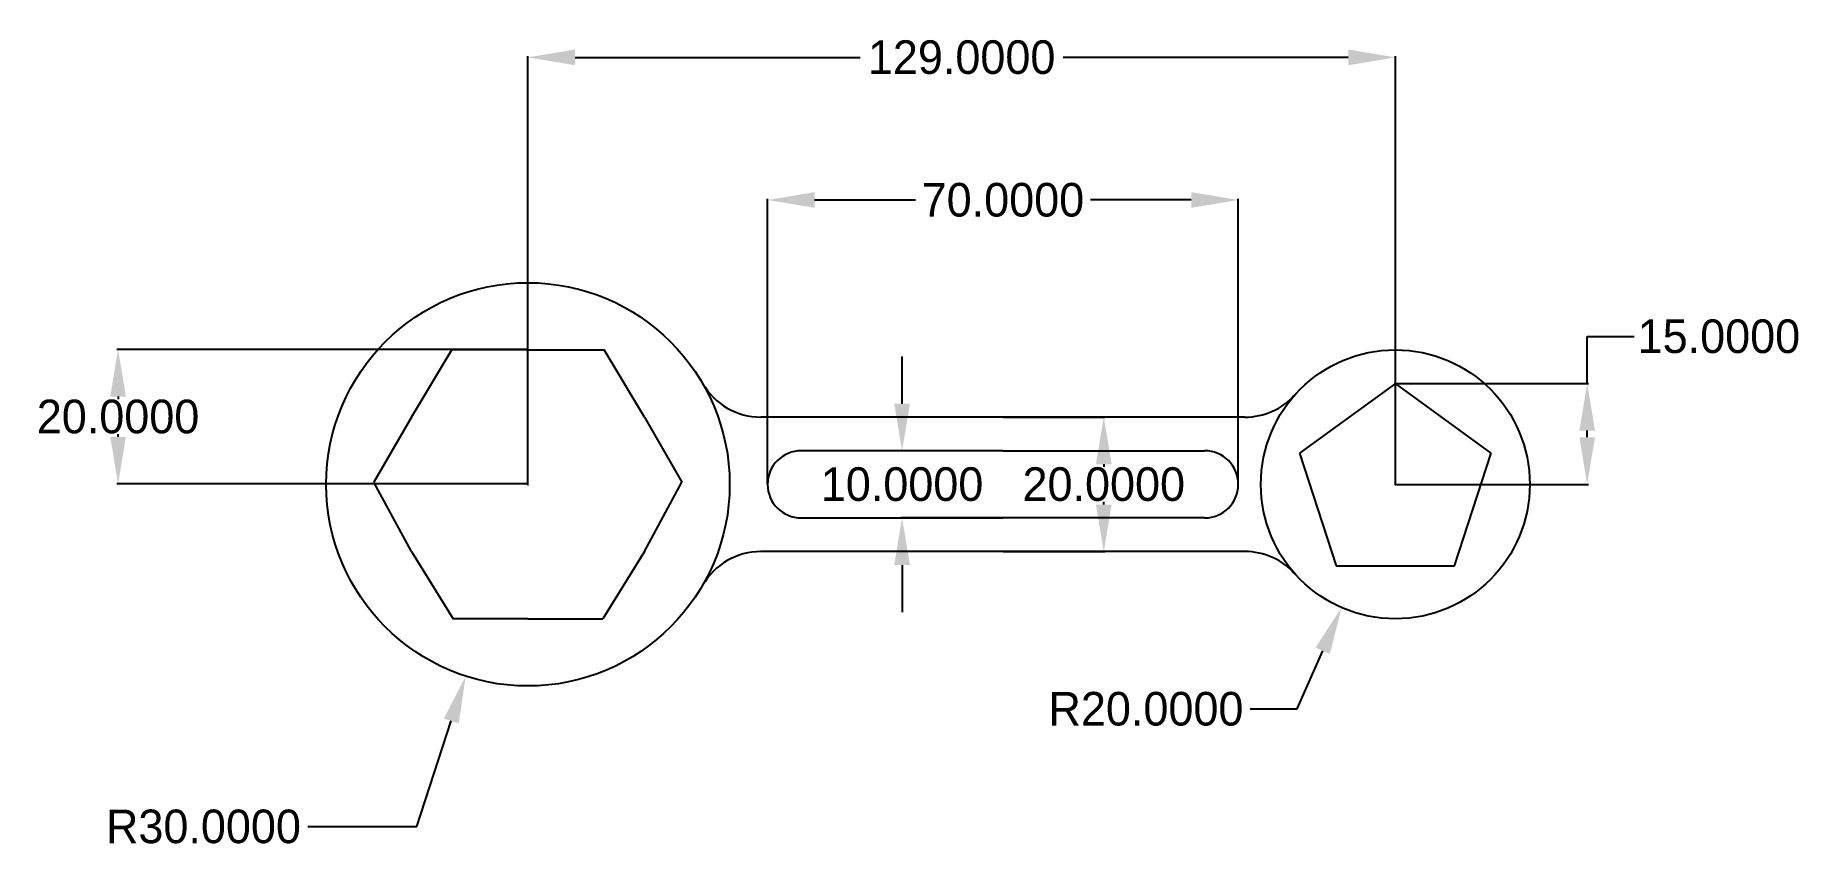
# Model space of a CAD drawing. Header units: inches. Extents: x -73 to 189, y -54 to 67.
import ezdxf

# ---------------------------------------------------------------- set-up
doc = ezdxf.new("R2010")
doc.units = ezdxf.units.IN
doc.header["$MEASUREMENT"] = 0
doc.dimstyles.get("Standard").update_dxf_attribs({"dimtxt": 5, "dimasz": 7, "dimexe": 0.18, "dimexo": 0.0625, "dimgap": 0.09, "dimtad": 0, "dimtih": 1, "dimtoh": 1, "dimdec": 4, "dimzin": 0, "dimdsep": 46, "dimtxsty": 'Standard', "dimcen": 0.09, "dimclrt": 4, "dimadec": 0, "dimazin": 0, "dimtfac": 1, "dimtdec": 4, "dimtofl": 0, "dimtmove": 0, "dimatfit": 3, "dimfxl": 1, "dimtolj": 1, "dimtzin": 0, "dimarcsym": 0})

# ---------------------------------------------------------------- blocks, each defined once
blk = doc.blocks.new('*D2')
at = {"color": 0, "lineweight": -2}
for p, q in [((0, 0.06), (0, 63.7)), ((7, 63.52), (49.41, 63.52)), ((122, 63.52), (79.59, 63.52)), ((129, 0.06), (129, 63.7))]:
    blk.add_line(p, q, dxfattribs=at)
at = {"color": 0}
for points in [[(7, 64.68), (7, 62.35), (0, 63.52)], [(122, 64.68), (122, 62.35), (129, 63.52)]]:
    blk.add_solid(points, dxfattribs=at)
at = {"layer": 'Defpoints', "color": 0}
for p in [(129, 63.52), (0, 0), (129, 0)]:
    blk.add_point(p, dxfattribs=at)
at = {"color": 4, "insert": (64.5, 63.52), "char_height": 5, "attachment_point": 5}
blk.add_mtext('\\A1;129.0000', dxfattribs=at)
blk = doc.blocks.new('*D3')
at = {"color": 0, "lineweight": -2}
for p, q in [((35.64, 0.06), (35.64, 42.48)), ((42.64, 42.3), (57.63, 42.3)), ((98.64, 42.3), (83.65, 42.3)), ((105.64, 0.06), (105.64, 42.48))]:
    blk.add_line(p, q, dxfattribs=at)
at = {"color": 0}
for points in [[(42.64, 43.47), (42.64, 41.14), (35.64, 42.3)], [(98.64, 43.47), (98.64, 41.14), (105.64, 42.3)]]:
    blk.add_solid(points, dxfattribs=at)
at = {"layer": 'Defpoints', "color": 0}
for p in [(105.64, 42.3), (35.64, 0), (105.64, 0)]:
    blk.add_point(p, dxfattribs=at)
at = {"color": 4, "insert": (70.64, 42.3), "char_height": 5, "attachment_point": 5}
blk.add_mtext('\\A1;70.0000', dxfattribs=at)
blk = doc.blocks.new('*D4')
at = {"color": 0, "lineweight": -2}
for p, q in [((-0.06, 20.06), (-61.14, 20.06)), ((-60.96, 13.06), (-60.96, 12.65)), ((-60.96, 7.06), (-60.96, 7.47)), ((-0.06, 0.06), (-61.14, 0.06))]:
    blk.add_line(p, q, dxfattribs=at)
at = {"color": 0}
for points in [[(-62.12, 13.06), (-59.79, 13.06), (-60.96, 20.06)], [(-62.12, 7.06), (-59.79, 7.06), (-60.96, 0.06)]]:
    blk.add_solid(points, dxfattribs=at)
at = {"layer": 'Defpoints', "color": 0}
for p in [(-60.96, 20.06), (0, 20.06), (0, 0.06)]:
    blk.add_point(p, dxfattribs=at)
at = {"color": 4, "insert": (-60.96, 10.06), "char_height": 5, "attachment_point": 5}
blk.add_mtext('\\A1;20.0000', dxfattribs=at)
blk = doc.blocks.new('*D5')
at = {"color": 0, "lineweight": -2}
for p, q in [((-0.09, 0), (0.09, 0)), ((0, -0.09), (0, 0.09)), ((-16.5, -50.92), (-11.4, -35.2)), ((-32.75, -50.92), (-16.5, -50.92))]:
    blk.add_line(p, q, dxfattribs=at)
at = {"color": 0}
blk.add_solid([(-12.51, -34.84), (-10.29, -35.56), (-9.25, -28.54)], dxfattribs=at)
at = {"layer": 'Defpoints', "color": 0}
for p in [(0, 0), (-9.25, -28.54)]:
    blk.add_point(p, dxfattribs=at)
at = {"color": 4, "insert": (-48.26, -50.92), "char_height": 5, "attachment_point": 5}
blk.add_mtext('\\A1;R30.0000', dxfattribs=at)
blk = doc.blocks.new('*D6')
at = {"color": 0, "lineweight": -2}
for p, q in [((55.64, 12), (55.64, 19)), ((70.58, 5), (55.46, 5)), ((70.58, -5), (55.46, -5)), ((55.64, -12), (55.64, -19))]:
    blk.add_line(p, q, dxfattribs=at)
at = {"color": 0}
for points in [[(54.47, 12), (56.81, 12), (55.64, 5)], [(54.47, -12), (56.81, -12), (55.64, -5)]]:
    blk.add_solid(points, dxfattribs=at)
at = {"layer": 'Defpoints', "color": 0}
for p in [(70.64, 5), (55.64, -5), (70.64, -5)]:
    blk.add_point(p, dxfattribs=at)
at = {"color": 4, "insert": (55.64, 0), "char_height": 5, "attachment_point": 5}
blk.add_mtext('\\A1;10.0000', dxfattribs=at)
blk = doc.blocks.new('*D7')
at = {"color": 0, "lineweight": -2}
for p, q in [((70.7, 10), (85.82, 10)), ((85.64, 3), (85.64, 2.59)), ((85.64, -3), (85.64, -2.59)), ((70.7, -10), (85.82, -10))]:
    blk.add_line(p, q, dxfattribs=at)
at = {"color": 0}
for points in [[(84.47, 3), (86.81, 3), (85.64, 10)], [(84.47, -3), (86.81, -3), (85.64, -10)]]:
    blk.add_solid(points, dxfattribs=at)
at = {"layer": 'Defpoints', "color": 0}
for p in [(70.64, 10), (70.64, -10), (85.64, -10)]:
    blk.add_point(p, dxfattribs=at)
at = {"color": 4, "insert": (85.64, 0), "char_height": 5, "attachment_point": 5}
blk.add_mtext('\\A1;20.0000', dxfattribs=at)
blk = doc.blocks.new('*D8')
at = {"color": 0, "lineweight": -2}
for p, q in [((128.91, 0), (129.09, 0)), ((129, -0.09), (129, 0.09)), ((114.41, -33.42), (118.2, -24.75)), ((107.41, -33.42), (114.41, -33.42))]:
    blk.add_line(p, q, dxfattribs=at)
at = {"color": 0}
blk.add_solid([(117.13, -24.28), (119.27, -25.21), (121, -18.33)], dxfattribs=at)
at = {"layer": 'Defpoints', "color": 0}
for p in [(129, 0), (121, -18.33)]:
    blk.add_point(p, dxfattribs=at)
at = {"color": 4, "insert": (91.91, -33.42), "char_height": 5, "attachment_point": 5}
blk.add_mtext('\\A1;R20.0000', dxfattribs=at)
blk = doc.blocks.new('*D9')
at = {"color": 0, "lineweight": -2}
for p, q in [((157.53, 15), (157.53, 22)), ((157.53, 22), (164.53, 22)), ((129.15, 15), (157.71, 15)), ((157.53, 7), (157.53, 8)), ((129.15, 0), (157.71, 0))]:
    blk.add_line(p, q, dxfattribs=at)
at = {"color": 0}
for points in [[(156.37, 8), (158.7, 8), (157.53, 15)], [(156.37, 7), (158.7, 7), (157.53, 0)]]:
    blk.add_solid(points, dxfattribs=at)
at = {"layer": 'Defpoints', "color": 0}
for p in [(129.09, 15), (157.53, 15), (129.09, 0)]:
    blk.add_point(p, dxfattribs=at)
at = {"color": 4, "insert": (177.12, 22), "char_height": 5, "attachment_point": 5}
blk.add_mtext('\\A1;15.0000', dxfattribs=at)

msp = doc.modelspace()

# ---------------------------------------------------------------- linework, layer by layer
for p, q in [((-17.32051, 10), (-11.31937, 20)), ((0, 20), (-11.31937, 20)), ((0, 0), (0, 20)), ((0, 20), (11.31937, 20)), ((17.32051, 10), (11.31937, 20)), ((129, 15), (114.73415, 4.63525)), ((143.26585, 4.63525), (129, 15)), ((-17.32051, 10), (-22.90971, 0.31922)), ((17.32051, 10), (22.90971, 0.31922)), ((106.63932, 10), (34.64102, 10)), ((70.64017, 5), (40.64017, 5)), ((70.64017, 5), (100.64017, 5)), ((114.73415, 4.63525), (120.18322, -12.13525)), ((137.81678, -12.13525), (143.26585, 4.63525)), ((-17.32051, -10), (-22.90971, 0.31922)), ((17.32051, -10), (22.90971, 0.31922)), ((35.64017, 0), (35.64017, 0)), ((105.64017, 0), (105.64017, 0)), ((40.64017, -5), (70.64017, -5)), ((100.64017, -5), (70.64017, -5)), ((-17.32051, -10), (-11.13757, -20)), ((17.32051, -10), (11.13757, -20)), ((106.63932, -10), (34.64102, -10)), ((120.18322, -12.13525), (137.81678, -12.13525)), ((0, -20), (-11.13757, -20)), ((0, -20), (-11.13757, -20)), ((0, -20), (11.13757, -20)), ((0, -20), (11.13757, -20))]:
    msp.add_line(p, q)
for centre, radius in [((0, 0), 30), ((129, 0), 20)]:
    msp.add_circle(centre, radius)
for centre, radius, start, end in [((34.64102, 20), 10, 210, 270), ((106.63932, 20), 10, 270, 318.1896851), ((40.64017, 0), 5, 90, 180), ((100.64017, 0), 5, 0, 90), ((40.64017, 0), 5, 180, 270), ((100.64017, 0), 5, 270, 0), ((34.64102, -20), 10, 90, 150), ((106.63932, -20), 10, 41.8103149, 90)]:
    msp.add_arc(centre, radius, start, end)

# ---------------------------------------------------------------- dimensions: what is measured, and where the dimension line sits
for base, p1, p2, picture, middle in [((129, 63.51815), (0, 0), (129, 0), '*D2', (64.5, 63.51815)), ((105.64017, 42.30379), (35.64017, 0), (105.64017, 0), '*D3', (70.64017, 42.30379))]:
    dim = msp.add_linear_dim(base=base, p1=p1, p2=p2, dimstyle='Standard')
    dim.commit()
    dim.dimension.update_dxf_attribs({"geometry": picture, "text_midpoint": middle})
for base, p1, p2, picture, middle in [((157.5343, 15), (129.09, 0), (129.09, 15), '*D9', (177.1243, 22)), ((-60.95694, 20.0625), (0, 0.0625), (0, 20.0625), '*D4', (-60.95694, 10.0625)), ((55.64017, -5), (70.64017, 5), (70.64017, -5), '*D6', (55.64017, 0)), ((85.64017, -10), (70.64017, 10), (70.64017, -10), '*D7', (85.64017, 0))]:
    dim = msp.add_linear_dim(base=base, p1=p1, p2=p2, angle=90, dimstyle='Standard')
    dim.commit()
    dim.dimension.update_dxf_attribs({"geometry": picture, "text_midpoint": middle})
for center, mpoint, picture, middle in [((0, 0), (-9.24687, -28.53937), '*D5', (-48.25542, -50.92147)), ((129, 0), (121.00041, -18.33048), '*D8', (91.90819, -33.42079))]:
    dim = msp.add_radius_dim(center=center, mpoint=mpoint, dimstyle='Standard')
    dim.commit()
    dim.dimension.update_dxf_attribs({"geometry": picture, "text_midpoint": middle, "dimtype": 164})

doc.saveas('drawing.dxf')
